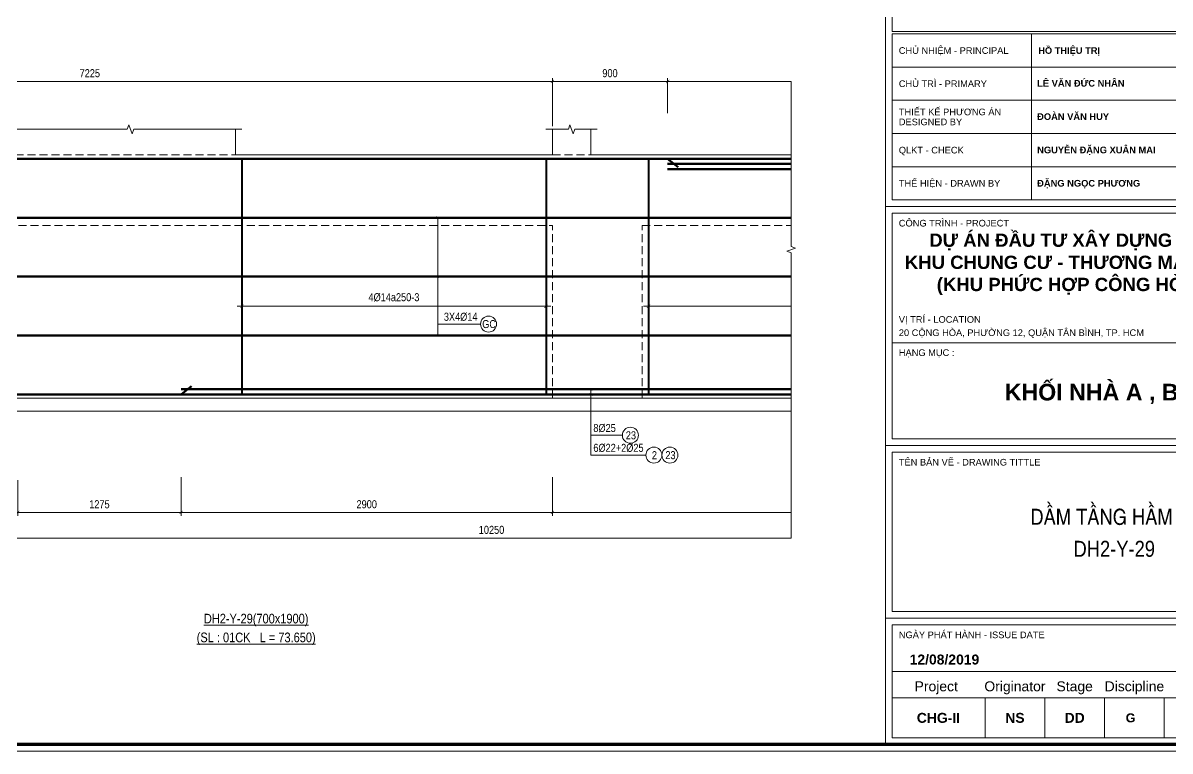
# Model space of a CAD drawing. Header units: millimetres. Extents: x 3014920 to 3563667, y -1638653 to -1356471.
# Drawn here: x 3378516 to 3387475, y -1620686 to -1615000 of the extents above; entities that cross this region are included whole.
import ezdxf
from ezdxf.enums import TextEntityAlignment as Align
from ezdxf.xclip import XClip

# ---------------------------------------------------------------- set-up
doc = ezdxf.new("R2010")
doc.units = ezdxf.units.MM
doc.header["$MEASUREMENT"] = 0
doc.header["$XCLIPFRAME"] = 0
doc.header["$PDMODE"] = 2
doc.linetypes.add('CENTER', pattern=[2, 1.25, -0.25, 0.25, -0.25])
doc.linetypes.add('HIDDEN', pattern=[0.375, 0.25, -0.125])
doc.layers.get('0').update_dxf_attribs({"lineweight": 9})
doc.layers.get('Defpoints').update_dxf_attribs({"color": 10, "lineweight": 0})
for name, color, linetype, lineweight in [('CDAI', 21, 'Continuous', 40), ('CHUNHO', 7, 'CENTER', 13), ('CHUTO', 51, 'Continuous', 15), ('CTHEP', 50, 'Continuous', 50), ('DBAO', 90, 'Continuous', 13), ('DGIONG', 130, 'Continuous', 13), ('KTH', 154, 'Continuous', 9), ('Net khuat', 8, 'HIDDEN', 13), ('TEXT', 7, 'Continuous', 15)]:
    doc.layers.add(name, color=color, linetype=linetype, lineweight=lineweight)
doc.styles.add('ArialB', font='arialbd.ttf')
doc.styles.add('CHG_XX_Khung ten$0$A1 BORDER$0$ARIAL', font='arial.ttf')
doc.styles.add('CHG_XX_Khung ten$0$A1 BORDER$0$Arial - Bold', font='arialbd.ttf', dxfattribs={"height": 2.5})
doc.styles.add('CHG_XX_Khung ten$0$Arial - Bold', font='arialbd.ttf')
doc.styles.add('CHG_XX_Khung ten$0$title block pccc$0$ARIAL', font='arial.ttf')
doc.styles.add('CHG_XX_Khung ten$0$title block pccc$0$Arial - Bold', font='arialbd.ttf', dxfattribs={"height": 2.5})
doc.styles.add('Star-HelCon', font='VHELVCN_0.TTF')
doc.styles.add('TTP-HelCon', font='VHELVCN_0.TTF')
doc.styles.add('VNI-HELVE-CONDENSE', font='VHELVCN_0.TTF')
doc.dimstyles.new('kc-25', dxfattribs={"dimtxt": 62.5, "dimasz": 20, "dimexe": 20, "dimexo": 50, "dimgap": 25, "dimtad": 3, "dimdec": 0, "dimzin": 0, "dimdsep": 46, "dimtxsty": 'VNI-HELVE-CONDENSE', "dimblk": 'DIM', "dimcen": 2.5, "dimclrd": 256, "dimclre": 154, "dimclrt": 7, "dimaunit": 1, "dimadec": 0, "dimazin": 0, "dimtfac": 1, "dimtdec": 0, "dimtix": 1, "dimtmove": 0, "dimatfit": 3, "dimldrblk": 'DOT', "dimfxl": 1, "dimtolj": 1, "dimtzin": 0, "dimarcsym": 0})
doc.dimstyles.new('TTP-25', dxfattribs={"dimscale": 25, "dimtxt": 2.5, "dimasz": 1, "dimexe": 1, "dimexo": 1, "dimgap": 0.09, "dimtad": 0, "dimdec": 4, "dimrnd": 1, "dimzin": 9, "dimdsep": 46, "dimtxsty": 'TTP-HelCon', "dimblk": 'ARCHTICK', "dimcen": 0.09, "dimdle": 1.5, "dimclrd": 256, "dimclre": 256, "dimclrt": 7, "dimadec": 0, "dimazin": 0, "dimtfac": 1, "dimtdec": 4, "dimtmove": 0, "dimatfit": 3, "dimldrblk": 'ARCHTICK', "dimfxl": 1, "dimtvp": 1, "dimtolj": 1, "dimtzin": 0, "dimarcsym": 0})

# ---------------------------------------------------------------- blocks, each defined once
blk = doc.blocks.new('2Y-30')
at = {"layer": 'CTHEP'}
for p, q in [((49527.12206, -515), (4760.76516, -515)), ((49527.12206, -900), (4760.76516, -900)), ((49527.12206, -1385), (4760.76516, -1385))]:
    blk.add_line(p, q, dxfattribs=at)
for points in [[(4707.31066, -529.99859), (4707.31066, -30), (49599.99998, -30)], [(4712.18589, -1870), (49569.99999, -1870), (49569.99999, -1170)]]:
    blk.add_lwpolyline(points, dxfattribs=at)
at = {"layer": 'DBAO', "linetype": 'Continuous'}
blk.add_line((4666.37048, -1900), (49599.99998, -1900), dxfattribs=at)
blk = doc.blocks.new('_ArchTick')
at = {"color": 0, "linetype": 'ByBlock', "const_width": 0.15}
blk.add_lwpolyline([(-0.5, -0.5), (0.5, 0.5)], dxfattribs=at)
blk = doc.blocks.new('*D1621')
at = {"layer": 'Defpoints', "color": 0, "transparency": 16777216}
for p in [(55275, 574), (48050, 325), (55275, 200)]:
    blk.add_point(p, dxfattribs=at)
at = {"layer": 'KTH', "lineweight": -2, "transparency": 16777216}
for p, q in [((48012.5, 574), (55312.5, 574)), ((48050, 350), (48050, 599)), ((55275, 225), (55275, 599))]:
    blk.add_line(p, q, dxfattribs=at)
at = {"layer": 'KTH', "lineweight": -2, "transparency": 16777216, "xscale": 25, "yscale": 25, "zscale": 25, "rotation": 180}
blk.add_blockref('_ArchTick', (48050, 574), dxfattribs=at)
at = {"layer": 'KTH', "lineweight": -2, "transparency": 16777216, "xscale": 25, "yscale": 25, "zscale": 25}
blk.add_blockref('_ArchTick', (55275, 574), dxfattribs=at)
at = {"layer": 'KTH', "color": 7, "transparency": 16777216, "insert": (51662.5, 637.8), "char_height": 62.5, "attachment_point": 5, "style": 'TTP-HelCon'}
blk.add_mtext('\\A1;7225', dxfattribs=at)
blk = doc.blocks.new('*D1625')
at = {"layer": 'Defpoints', "color": 0, "transparency": 16777216}
for p in [(51100, -2515.8), (52375, -2592), (51100, -2791.8)]:
    blk.add_point(p, dxfattribs=at)
at = {"layer": 'KTH', "lineweight": -2, "transparency": 16777216}
for p, q in [((51100, -2540.8), (51100, -2816.8)), ((52375, -2617), (52375, -2816.8)), ((52412.5, -2791.8), (51062.5, -2791.8))]:
    blk.add_line(p, q, dxfattribs=at)
at = {"layer": 'KTH', "lineweight": -2, "transparency": 16777216, "xscale": 25, "yscale": 25, "zscale": 25, "rotation": 180}
blk.add_blockref('_ArchTick', (51100, -2791.8), dxfattribs=at)
at = {"layer": 'KTH', "lineweight": -2, "transparency": 16777216, "xscale": 25, "yscale": 25, "zscale": 25}
blk.add_blockref('_ArchTick', (52375, -2791.8), dxfattribs=at)
at = {"layer": 'KTH', "color": 7, "transparency": 16777216, "insert": (51737.5, -2728), "char_height": 62.5, "attachment_point": 5, "style": 'TTP-HelCon'}
blk.add_mtext('\\A1;1275', dxfattribs=at)
blk = doc.blocks.new('*D1641')
at = {"layer": 'Defpoints', "color": 0, "transparency": 16777216}
for p in [(52850, -883.8), (55225.3, -883.8), (52850, -1182.1)]:
    blk.add_point(p, dxfattribs=at)
at = {"layer": 'KTH', "lineweight": -2, "transparency": 16777216}
for p, q in [((52850, -908.8), (52850, -1207.1)), ((55225.3, -908.8), (55225.3, -1207.1)), ((55262.8, -1182.1), (52812.5, -1182.1))]:
    blk.add_line(p, q, dxfattribs=at)
at = {"layer": 'KTH', "lineweight": -2, "transparency": 16777216, "xscale": 25, "yscale": 25, "zscale": 25}
for p, rotation in [((52850, -1182.1), 179.9999999866598), ((55225.3, -1182.1), 359.9999999866598)]:
    blk.add_blockref('_ArchTick', p, dxfattribs=dict(at, rotation=rotation))
at = {"layer": 'KTH', "color": 7, "transparency": 16777216, "insert": (54037.6, -1112.2), "char_height": 62.5, "attachment_point": 5, "rotation": 360, "style": 'TTP-HelCon'}
blk.add_mtext('\\A1;4Þ14a250-3', dxfattribs=at)
blk = doc.blocks.new('*D1615')
at = {"layer": 'Defpoints', "color": 0, "transparency": 16777216}
for p in [(56025.3, -883.8), (59875, -883.8), (56025.3, -1182.1)]:
    blk.add_point(p, dxfattribs=at)
at = {"layer": 'KTH', "lineweight": -2, "transparency": 16777216}
for p, q in [((56025.3, -908.8), (56025.3, -1207.1)), ((59875, -908.8), (59875, -1207.1)), ((59912.5, -1182.1), (55987.8, -1182.1))]:
    blk.add_line(p, q, dxfattribs=at)
at = {"layer": 'KTH', "lineweight": -2, "transparency": 16777216, "xscale": 25, "yscale": 25, "zscale": 25}
for p, rotation in [((56025.3, -1182.1), 179.9999999866598), ((59875, -1182.1), 359.9999999866598)]:
    blk.add_blockref('_ArchTick', p, dxfattribs=dict(at, rotation=rotation))
at = {"layer": 'KTH', "color": 7, "transparency": 16777216, "insert": (57950.1, -1112.2), "char_height": 62.5, "attachment_point": 5, "rotation": 360, "style": 'TTP-HelCon'}
blk.add_mtext('\\A1;4Þ14a250-3', dxfattribs=at)
blk = doc.blocks.new('*D1617')
at = {"layer": 'Defpoints', "color": 0, "transparency": 16777216}
for p in [(55275, 574), (56175, 300), (55275, 256.7)]:
    blk.add_point(p, dxfattribs=at)
at = {"layer": 'KTH', "lineweight": -2, "transparency": 16777216}
for p, q in [((56212.5, 574), (55237.5, 574)), ((55275, 281.7), (55275, 599)), ((56175, 325), (56175, 599))]:
    blk.add_line(p, q, dxfattribs=at)
at = {"layer": 'KTH', "lineweight": -2, "transparency": 16777216, "xscale": 25, "yscale": 25, "zscale": 25, "rotation": 180}
blk.add_blockref('_ArchTick', (55275, 574), dxfattribs=at)
at = {"layer": 'KTH', "lineweight": -2, "transparency": 16777216, "xscale": 25, "yscale": 25, "zscale": 25}
blk.add_blockref('_ArchTick', (56175, 574), dxfattribs=at)
at = {"layer": 'KTH', "color": 7, "transparency": 16777216, "insert": (55725, 637.8), "char_height": 62.5, "attachment_point": 5, "style": 'TTP-HelCon'}
blk.add_mtext('\\A1;900', dxfattribs=at)
blk = doc.blocks.new('*D1618')
at = {"layer": 'Defpoints', "color": 0, "transparency": 16777216}
for p in [(56175, 574), (56175, 300), (59450, 300)]:
    blk.add_point(p, dxfattribs=at)
at = {"layer": 'KTH', "lineweight": -2, "transparency": 16777216}
for p, q in [((59487.5, 574), (56137.5, 574)), ((56175, 325), (56175, 599)), ((59450, 325), (59450, 599))]:
    blk.add_line(p, q, dxfattribs=at)
at = {"layer": 'KTH', "lineweight": -2, "transparency": 16777216, "xscale": 25, "yscale": 25, "zscale": 25, "rotation": 180}
blk.add_blockref('_ArchTick', (56175, 574), dxfattribs=at)
at = {"layer": 'KTH', "lineweight": -2, "transparency": 16777216, "xscale": 25, "yscale": 25, "zscale": 25}
blk.add_blockref('_ArchTick', (59450, 574), dxfattribs=at)
at = {"layer": 'KTH', "color": 7, "transparency": 16777216, "insert": (57812.5, 637.8), "char_height": 62.5, "attachment_point": 5, "style": 'TTP-HelCon'}
blk.add_mtext('\\A1;3275', dxfattribs=at)
blk = doc.blocks.new('*D1598')
at = {"layer": 'Defpoints', "color": 0, "transparency": 16777216}
for p in [(49675, -2560.4), (59924.6, -2663), (59924.6, -2991.7)]:
    blk.add_point(p, dxfattribs=at)
at = {"layer": 'KTH', "lineweight": -2, "transparency": 16777216}
for p, q in [((49675, -2585.4), (49675, -3016.7)), ((59924.6, -2688), (59924.6, -3016.7)), ((49637.5, -2991.7), (59962.1, -2991.7))]:
    blk.add_line(p, q, dxfattribs=at)
at = {"layer": 'KTH', "lineweight": -2, "transparency": 16777216, "xscale": 25, "yscale": 25, "zscale": 25, "rotation": 180}
blk.add_blockref('_ArchTick', (49675, -2991.7), dxfattribs=at)
at = {"layer": 'KTH', "lineweight": -2, "transparency": 16777216, "xscale": 25, "yscale": 25, "zscale": 25}
blk.add_blockref('_ArchTick', (59924.6, -2991.7), dxfattribs=at)
at = {"layer": 'KTH', "color": 7, "transparency": 16777216, "insert": (54799.8, -2927.9), "char_height": 62.5, "attachment_point": 5, "style": 'TTP-HelCon'}
blk.add_mtext('\\A1;10250', dxfattribs=at)
blk = doc.blocks.new('*D1599')
at = {"layer": 'Defpoints', "color": 0, "transparency": 16777216}
for p in [(55275, -2490.7), (59924.6, -2501.1), (59924.6, -2791.8)]:
    blk.add_point(p, dxfattribs=at)
at = {"layer": 'KTH', "lineweight": -2, "transparency": 16777216}
for p, q in [((55275, -2515.7), (55275, -2816.8)), ((59924.6, -2526.1), (59924.6, -2816.8)), ((55237.5, -2791.8), (59962.1, -2791.8))]:
    blk.add_line(p, q, dxfattribs=at)
at = {"layer": 'KTH', "lineweight": -2, "transparency": 16777216, "xscale": 25, "yscale": 25, "zscale": 25, "rotation": 180}
blk.add_blockref('_ArchTick', (55275, -2791.8), dxfattribs=at)
at = {"layer": 'KTH', "lineweight": -2, "transparency": 16777216, "xscale": 25, "yscale": 25, "zscale": 25}
blk.add_blockref('_ArchTick', (59924.6, -2791.8), dxfattribs=at)
at = {"layer": 'KTH', "color": 7, "transparency": 16777216, "insert": (57599.8, -2728), "char_height": 62.5, "attachment_point": 5, "style": 'TTP-HelCon'}
blk.add_mtext('\\A1;4650', dxfattribs=at)
blk = doc.blocks.new('DIM')
h = blk.add_hatch(color=1)
h.paths.add_polyline_path([(0.49, 0.29, 1), (0.29, 0.49), (-0.19, 0), (0.19, 0)])
h.paths.add_polyline_path([(0.19, 0), (-0.19, 0), (-0.49, -0.29, 1), (-0.29, -0.49)])
at = {"color": 9}
for p, q in [((-0.19, 0), (-1.5, 0)), ((0.19, 0), (1.5, 0))]:
    blk.add_line(p, q, dxfattribs=at)
at = {"color": 1}
for p, q in [((-0.49, -0.29), (0.29, 0.49)), ((-0.29, -0.49), (0.49, 0.29)), ((-0.19, 0), (0.19, 0))]:
    blk.add_line(p, q, dxfattribs=at)
blk.add_arc((-0.39, -0.39), 0.138, 135, 315, dxfattribs=at)
blk = doc.blocks.new('*D1583')
at = {"layer": 'Defpoints', "color": 0, "transparency": 16777216}
for p in [(52375, -2490.7), (55275, -2490.7), (55275, -2791.8)]:
    blk.add_point(p, dxfattribs=at)
at = {"layer": 'KTH', "lineweight": -2, "transparency": 16777216}
for p, q in [((52375, -2515.7), (52375, -2816.8)), ((55275, -2515.7), (55275, -2816.8)), ((52337.5, -2791.8), (55312.5, -2791.8))]:
    blk.add_line(p, q, dxfattribs=at)
at = {"layer": 'KTH', "lineweight": -2, "transparency": 16777216, "xscale": 25, "yscale": 25, "zscale": 25, "rotation": 180}
blk.add_blockref('_ArchTick', (52375, -2791.8), dxfattribs=at)
at = {"layer": 'KTH', "lineweight": -2, "transparency": 16777216, "xscale": 25, "yscale": 25, "zscale": 25}
blk.add_blockref('_ArchTick', (55275, -2791.8), dxfattribs=at)
at = {"layer": 'KTH', "color": 7, "transparency": 16777216, "insert": (53825, -2728), "char_height": 62.5, "attachment_point": 5, "style": 'TTP-HelCon'}
blk.add_mtext('\\A1;2900', dxfattribs=at)
blk = doc.blocks.new('CHG_XX_Khung ten')
for p, q in [((687, 577), (687, 17)), ((687, 179), (824, 179)), ((687, 107), (824, 107)), ((687, 55), (824, 55))]:
    blk.add_line(p, q)
at = {"color": 9, "linetype": 'Continuous'}
blk.add_line((731, 231), (731, 181), dxfattribs=at)
at = {"linetype": 'Continuous'}
for p, q in [((689, 39), (822, 39)), ((716.98, 31), (716.98, 19)), ((734.98, 31), (734.98, 19)), ((752.98, 31), (752.98, 19)), ((770.98, 31), (770.98, 19))]:
    blk.add_line(p, q, dxfattribs=at)
blk.add_lwpolyline([(15, 579), (826, 579), (826, 15), (15, 15)], close=True)
at = {"color": 4, "linetype": 'Continuous', "const_width": 1}
blk.add_lwpolyline([(17, 577), (824, 577), (824, 17), (17, 17)], close=True, dxfattribs=at)
at = {"color": 9, "linetype": 'Continuous'}
for points in [[(689, 261.93), (822, 261.93), (822, 231.73), (689, 231.73)], [(822, 221), (689, 221), (689, 231), (822, 231)], [(822, 211), (689, 211), (689, 221), (822, 221)], [(822, 201), (689, 201), (689, 211), (822, 211)], [(822, 191), (689, 191), (689, 201), (822, 201)], [(822, 181), (689, 181), (689, 191), (822, 191)]]:
    blk.add_lwpolyline(points, close=True, dxfattribs=at)
blk.add_lwpolyline([(822, 211), (689, 211), (822, 211)], dxfattribs=at)
at = {"linetype": 'Continuous'}
for points in [[(689, 177), (822, 177), (822, 138), (689, 138)], [(689, 109), (822, 109), (822, 138), (689, 138)], [(689, 105), (822, 105), (822, 57), (689, 57)], [(689, 53), (822, 53), (822, 31), (689, 31)], [(822, 19), (689, 19), (689, 31), (822, 31)]]:
    blk.add_lwpolyline(points, close=True, dxfattribs=at)
for s, height, style, p in [('CHỦ NHIỆM - PRINCIPAL', 2, 'CHG_XX_Khung ten$0$title block pccc$0$ARIAL', (691, 226)), ('HỒ THIỆU TRỊ', 2, 'CHG_XX_Khung ten$0$title block pccc$0$Arial - Bold', (733, 226)), ('LÊ VĂN ĐỨC NHÂN', 2.0073, 'CHG_XX_Khung ten$0$Arial - Bold', (732.68, 216.13)), ('CHỦ TRÌ - PRIMARY', 2, 'CHG_XX_Khung ten$0$title block pccc$0$ARIAL', (691, 216)), ('THIẾT KẾ PHƯƠNG ÁN', 2, 'CHG_XX_Khung ten$0$title block pccc$0$ARIAL', (691, 207.5)), ('ĐOÀN VĂN HUY', 2.0073, 'CHG_XX_Khung ten$0$Arial - Bold', (732.68, 206.09)), ('DESIGNED BY', 2, 'CHG_XX_Khung ten$0$title block pccc$0$ARIAL', (691, 204.5)), ('QLKT - CHECK', 2, 'CHG_XX_Khung ten$0$title block pccc$0$ARIAL', (691, 196)), ('NGUYỄN ĐẶNG XUÂN MAI', 2.0073, 'CHG_XX_Khung ten$0$Arial - Bold', (732.68, 196.05)), ('THỂ HIỆN - DRAWN BY', 2, 'CHG_XX_Khung ten$0$title block pccc$0$ARIAL', (691, 186)), ('ĐẶNG NGỌC PHƯƠNG', 2.0073, 'CHG_XX_Khung ten$0$Arial - Bold', (732.68, 186.02)), ('CÔNG TRÌNH - PROJECT', 2, 'CHG_XX_Khung ten$0$A1 BORDER$0$ARIAL', (691, 174)), ('VỊ TRÍ - LOCATION', 2, 'CHG_XX_Khung ten$0$A1 BORDER$0$ARIAL', (691, 145)), ('20 CỘNG HÒA, PHƯỜNG 12, QUẬN TÂN BÌNH, TP. HCM', 2, 'CHG_XX_Khung ten$0$A1 BORDER$0$ARIAL', (691, 141)), ('HẠNG MỤC :', 2, 'CHG_XX_Khung ten$0$A1 BORDER$0$ARIAL', (691, 135)), ('TÊN BẢN VẼ - DRAWING TITTLE', 2, 'CHG_XX_Khung ten$0$A1 BORDER$0$ARIAL', (691, 102)), ('NGÀY PHÁT HÀNH - ISSUE DATE', 2, 'CHG_XX_Khung ten$0$A1 BORDER$0$ARIAL', (691, 50))]:
    blk.add_text(s, height=height, dxfattribs=dict(style=style)).set_placement(p, align=Align.MIDDLE_LEFT)
for s, style, p in [('12/08/2019', 'CHG_XX_Khung ten$0$A1 BORDER$0$Arial - Bold', (704.75, 42.57)), ('Project', 'CHG_XX_Khung ten$0$A1 BORDER$0$ARIAL', (702.28, 34.5)), ('Originator', 'CHG_XX_Khung ten$0$A1 BORDER$0$ARIAL', (725.98, 34.5)), ('Stage', 'CHG_XX_Khung ten$0$A1 BORDER$0$ARIAL', (743.98, 34.5)), ('Discipline', 'CHG_XX_Khung ten$0$A1 BORDER$0$ARIAL', (761.98, 34.5)), ('CHG-II', 'CHG_XX_Khung ten$0$A1 BORDER$0$Arial - Bold', (702.94, 25)), ('NS', 'CHG_XX_Khung ten$0$A1 BORDER$0$Arial - Bold', (725.98, 25)), ('DD', 'CHG_XX_Khung ten$0$A1 BORDER$0$Arial - Bold', (743.98, 25))]:
    blk.add_text(s, height=3, dxfattribs=dict(style=style)).set_placement(p, align=Align.MIDDLE_CENTER)
at = {"attachment_point": 2, "style": 'CHG_XX_Khung ten$0$A1 BORDER$0$Arial - Bold'}
for s, insert, char_height, width in [('DỰ ÁN ĐẦU TƯ XÂY DỰNG KINH DOANH\\PKHU CHUNG CƯ - THƯƠNG MẠI - VĂN PHÒNG\\P(KHU PHỨC HỢP CÔNG HÒA GARDEN)', (755.4, 170.88), 4, 159.8745), ('KHỐI NHÀ A , B , C', (754.52, 125.61), 5, 104.1229)]:
    blk.add_mtext(s, dxfattribs=dict(at, insert=insert, char_height=char_height, width=width))
blk = doc.blocks.new('2Y-29')
at = {"layer": 'CDAI'}
for points in [[(52849.99992, -30), (52849.99992, -1870)], [(55225.26996, -30), (55225.26996, -1870)], [(56025.27746, -30), (56025.27746, -1870)]]:
    blk.add_lwpolyline(points, dxfattribs=at)
at = {"layer": 'CTHEP'}
for p, q in [((56256.43338, -94.5255), (56175.00749, -30)), ((56175.00749, -70), (59449.99241, -70)), ((56175.00749, -110), (59449.99241, -110)), ((82396.41101, -489.99841), (8878.4469, -489.99842)), ((82396.41101, -949.99894), (8878.4469, -949.99894)), ((82396.41101, -1409.99947), (8878.4469, -1409.99947)), ((52456.41031, -1805.67956), (52374.98442, -1870.20505))]:
    blk.add_line(p, q, dxfattribs=at)
for points in [[(8854.99241, -529.99859), (8854.99241, -30), (82444.99991, -30)], [(54492.90498, -1870), (82444.99991, -1870), (82444.99991, -1170)], [(8854.9924, -1870), (54492.90498, -1870)], [(52374.98558, -1830), (57574.7495, -1830)]]:
    blk.add_lwpolyline(points, dxfattribs=at)
at = {"layer": 'DBAO', "linetype": 'Continuous'}
for p, q in [((52799.99992, 200), (52799.99992, 0)), ((55274.99991, 200), (55274.99991, 0)), ((55574.99989, 0), (55574.99989, 200)), ((16899.99991, -1900), (55974.98808, -1900)), ((55974.9879, -1900), (82474.99991, -1900))]:
    blk.add_line(p, q, dxfattribs=at)
at = {"layer": 'DBAO'}
for p, q in [((52799.99241, 0), (55274.99991, 0)), ((55574.99989, 0), (60049.99991, 0))]:
    blk.add_line(p, q, dxfattribs=at)
at = {"layer": 'DBAO', "linetype": 'Continuous', "flags": 128}
for points in [[(55974.98808, -2000), (82474.99991, -2000), (82474.99991, 0)], [(16899.99991, -2000), (55974.98828, -2000)]]:
    blk.add_lwpolyline(points, dxfattribs=at)
at = {"layer": 'DGIONG', "linetype": 'Continuous', "flags": 128}
for points in [[(52849.99992, 200), (52005.14814, 200), (51992.64814, 165.65653), (51967.64814, 234.34347), (51955.14814, 200), (50749.98491, 200)], [(55624.99989, 200), (55449.9999, 200), (55437.4999, 165.65653), (55412.4999, 234.34347), (55399.9999, 200), (55224.98491, 200)]]:
    blk.add_lwpolyline(points, dxfattribs=at)
at = {"layer": 'DGIONG'}
for centre in [(54776.88033, -1320.57282), (55884.05674, -2189.14772), (56067.74974, -2344.12866), (56192.74974, -2344.12866)]:
    blk.add_circle(centre, 62.5, dxfattribs=at)
at = {"layer": 'Net khuat', "ltscale": 250}
for p, q in [((50799.99992, 0), (52799.99241, 0)), ((52799.99241, 0), (52799.99992, 0)), ((55274.99991, 0), (55574.99989, 0)), ((48199.99989, -550), (52999.99992, -550)), ((52999.99992, -550), (55275.27746, -550)), ((55275.27746, -1900), (55275.27746, -550)), ((55975.27745, -1900), (55975.27745, -550)), ((55975.27745, -550), (59924.99999, -550))]:
    blk.add_line(p, q, dxfattribs=at)
at = {"layer": 'TEXT', "style": 'TTP-HelCon'}
for s, p in [('3X4Þ14', (54427.30948, -1294.71982)), ('8Þ25', (55594.94187, -2163.29472, 0)), ('6Þ22+2Þ25', (55594.94187, -2318.27572, 0))]:
    blk.add_text(s, height=62.5, dxfattribs=at).set_placement(p)
at = {"layer": 'TEXT', "style": 'Star-HelCon'}
for s, p in [('GC', (54781.047, -1320.57282)), ('23', (55888.22341, -2189.14772)), ('2', (56071.91641, -2344.12866)), ('23', (56196.91641, -2344.12866))]:
    blk.add_text(s, height=62.5, dxfattribs=at).set_placement(p, align=Align.MIDDLE)
at = {"layer": 'TEXT', "color": 6, "style": 'TTP-HelCon'}
for s, p in [('%%UDH2-Y-29(700x1900)', (52961.73151, -3657.98693)), ('%%U(SL : 01CK   L = 73.650)', (52961.73151, -3804.88153))]:
    blk.add_text(s, height=75, dxfattribs=at).set_placement(p, align=Align.CENTER)
at = {"layer": 'KTH'}
for base, p1, p2, picture, middle in [((55274.99991, 574.00461), (48049.9999, 325), (55274.99991, 200), '*D1621', (51662.49991, 637.83794)), ((59924.57052, -2791.78924), (55274.96643, -2490.74498), (59924.57052, -2501.05412), '*D1599', (57599.76848, -2727.95591)), ((51099.97694, -2791.78924), (52374.9635, -2591.98884), (51099.97694, -2515.78628), '*D1625', (51737.47022, -2727.95591))]:
    dim = blk.add_linear_dim(base=base, p1=p1, p2=p2, angle=180, dimstyle='TTP-25', override={"dimtmove": 1}, dxfattribs=at)
    dim.commit()
    dim.dimension.update_dxf_attribs({"geometry": picture, "text_midpoint": middle})
for base, p1, p2, picture, middle in [((55274.99991, 574.00461), (56175.00749, 300), (55274.99991, 256.68054), '*D1617', (55725.0037, 637.83794)), ((56175.00749, 574.00461), (59449.99241, 300), (56175.00749, 300), '*D1618', (57812.49995, 637.83794)), ((55274.96643, -2791.78924), (52374.96643, -2490.66093), (55274.96643, -2490.66093), '*D1583', (53824.96643, -2727.95591))]:
    dim = blk.add_linear_dim(base=base, p1=p1, p2=p2, dimstyle='TTP-25', override={"dimtmove": 1}, dxfattribs=at)
    dim.commit()
    dim.dimension.update_dxf_attribs({"geometry": picture, "text_midpoint": middle})
for base, p1, p2, picture, middle in [((52849.99992, -1182.1056), (55225.26996, -883.76691), (52849.99992, -883.76691), '*D1641', (54037.63494, -1112.18893)), ((56025.27746, -1182.1056), (59874.99249, -883.76691), (56025.27746, -883.76691), '*D1615', (57950.13497, -1112.18893))]:
    dim = blk.add_linear_dim(base=base, p1=p1, p2=p2, angle=179.999999987, text='4Þ14a250-3', dimstyle='TTP-25', override={"dimtmove": 1}, dxfattribs=at)
    dim.commit()
    dim.dimension.update_dxf_attribs({"geometry": picture, "text_midpoint": middle})
at = {"layer": 'KTH', "color": 5}
dim = blk.add_linear_dim(base=(59924.57052, -2991.74498), p1=(49674.97624, -2560.37199), p2=(59924.57052, -2662.97715), dimstyle='TTP-25', override={"dimtmove": 1}, dxfattribs=at)
dim.commit()
dim.dimension.update_dxf_attribs({"geometry": '*D1598', "text_midpoint": (54799.77338, -2927.91165)})
at = {"layer": 'DGIONG'}
for points in [[(54380.09981, -489.99842), (54380.19449, -1320.57277), (54711.88027, -1320.57277)], [(54380.16187, -949.99894), (54380.19449, -1320.57277), (54711.88027, -1320.57277)], [(54380.19485, -1409.99947), (54380.19449, -1320.57277), (54711.88027, -1320.57277)], [(55576.43006, -1831.05412), (55576.42984, -2189.14766), (55821.55674, -2189.14766)], [(55576.43002, -1871.05412), (55576.42984, -2344.12866), (56005.24974, -2344.12866)]]:
    blk.add_leader(points, dimstyle='kc-25', override={"dimtad": 0, "dimldrblk": 'ArchTick', "dimfxl": 100, "dimarcsym": 1}, dxfattribs=at)

msp = doc.modelspace()

# ---------------------------------------------------------------- linework, layer by layer
at = {"layer": 'DGIONG', "linetype": 'Continuous', "flags": 128}
msp.add_lwpolyline([(3384516.01982, -1619022.46157), (3384516.01991, -1616795.16045), (3384481.67644, -1616782.66045), (3384550.36337, -1616757.66045), (3384516.01991, -1616745.16045), (3384516.0198, -1615456.71198)], dxfattribs=at)

# ---------------------------------------------------------------- block references
at = {"layer": 'DGIONG', "color": 5}
ref = msp.add_blockref('2Y-30', (3379153.68716, -1615010.81209), dxfattribs=at)
XClip(ref).set_block_clipping_path([(32335.0449996539, -3487.627151635), (49966.1705821641, 735.162145579)])
ref = msp.add_blockref('2Y-29', (3327376.09619, -1616030.71659), dxfattribs=at)
XClip(ref).set_block_clipping_path([(40863.300425333, -3919.454957101), (57139.9235822782, 925.4208952291)])

# ---------------------------------------------------------------- texts
at = {"layer": 'CHUNHO', "style": 'Star-HelCon'}
for s, p in [('DAÀM TAÀNG HAÀM 2 :', (3387039.21156, -1618918.83476)), ('DH2-Y-29', (3387039.21156, -1619168.83476))]:
    msp.add_text(s, height=125, dxfattribs=at).set_placement(p, align=Align.CENTER)
at = {"layer": 'CHUTO', "color": 7, "style": 'ArialB'}
msp.add_text('G', height=70, dxfattribs=at).set_placement((3387166.6615, -1620461.20976), align=Align.CENTER)

# ---------------------------------------------------------------- next in the draw order: block references
at = {"color": 5, "xscale": 25.92478421704392, "yscale": 25.92478421704392, "zscale": 25.92478421704392}
msp.add_blockref('CHG_XX_Khung ten', (3367442.52377, -1621074.38806), dxfattribs=at)

doc.saveas('drawing.dxf')
